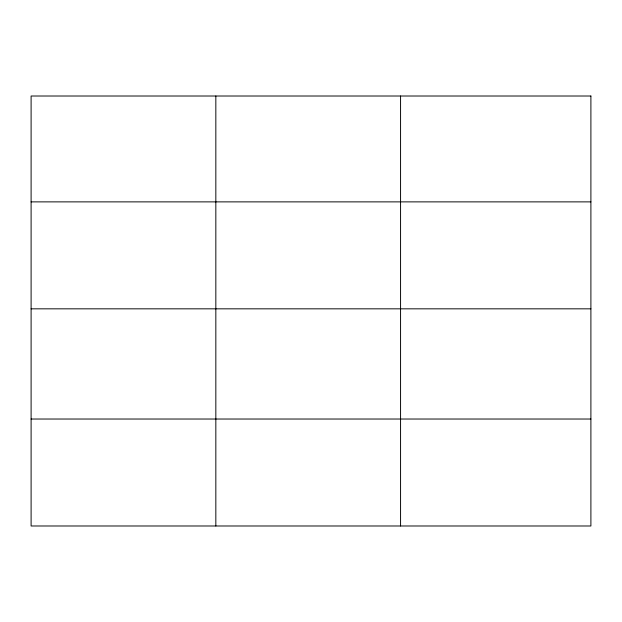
<?xml version="1.0" encoding="UTF-8"?>
<svg xmlns="http://www.w3.org/2000/svg" width="622" height="622" viewBox="0 0 622 622"><rect width="100%" height="100%" fill="white"/><g stroke="black" fill="none" stroke-linecap="round" stroke-linejoin="round"><path stroke-width="0.93" d="M31.1 201.878L590.9 201.878M31.1 308.831L590.9 308.831M31.1 419.026L590.9 419.026M400.568 96.013L400.568 525.987M215.834 96.013L215.834 525.987M590.9 96.013L31.1 96.013L31.1 525.987L590.9 525.987L590.9 96.013"/></g></svg>
